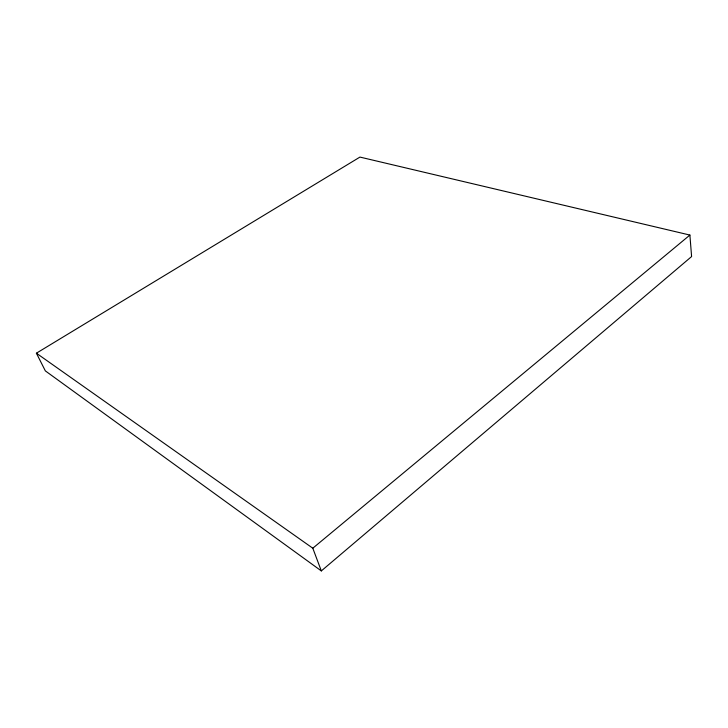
<?xml version="1.0" encoding="UTF-8"?>
<svg xmlns="http://www.w3.org/2000/svg" width="728" height="728" viewBox="0 0 728 728"><rect width="100%" height="100%" fill="white"/><g stroke="black" fill="none" stroke-linecap="round" stroke-linejoin="round"><path stroke-width="1.09" d="M321.321 570.916L691.6 256.556L689.889 235.062L359.941 157.084L36.4 353.198L45.345 370.889L321.321 570.916L312.803 548.211L36.4 353.198M312.803 548.211L689.889 235.062"/></g></svg>
